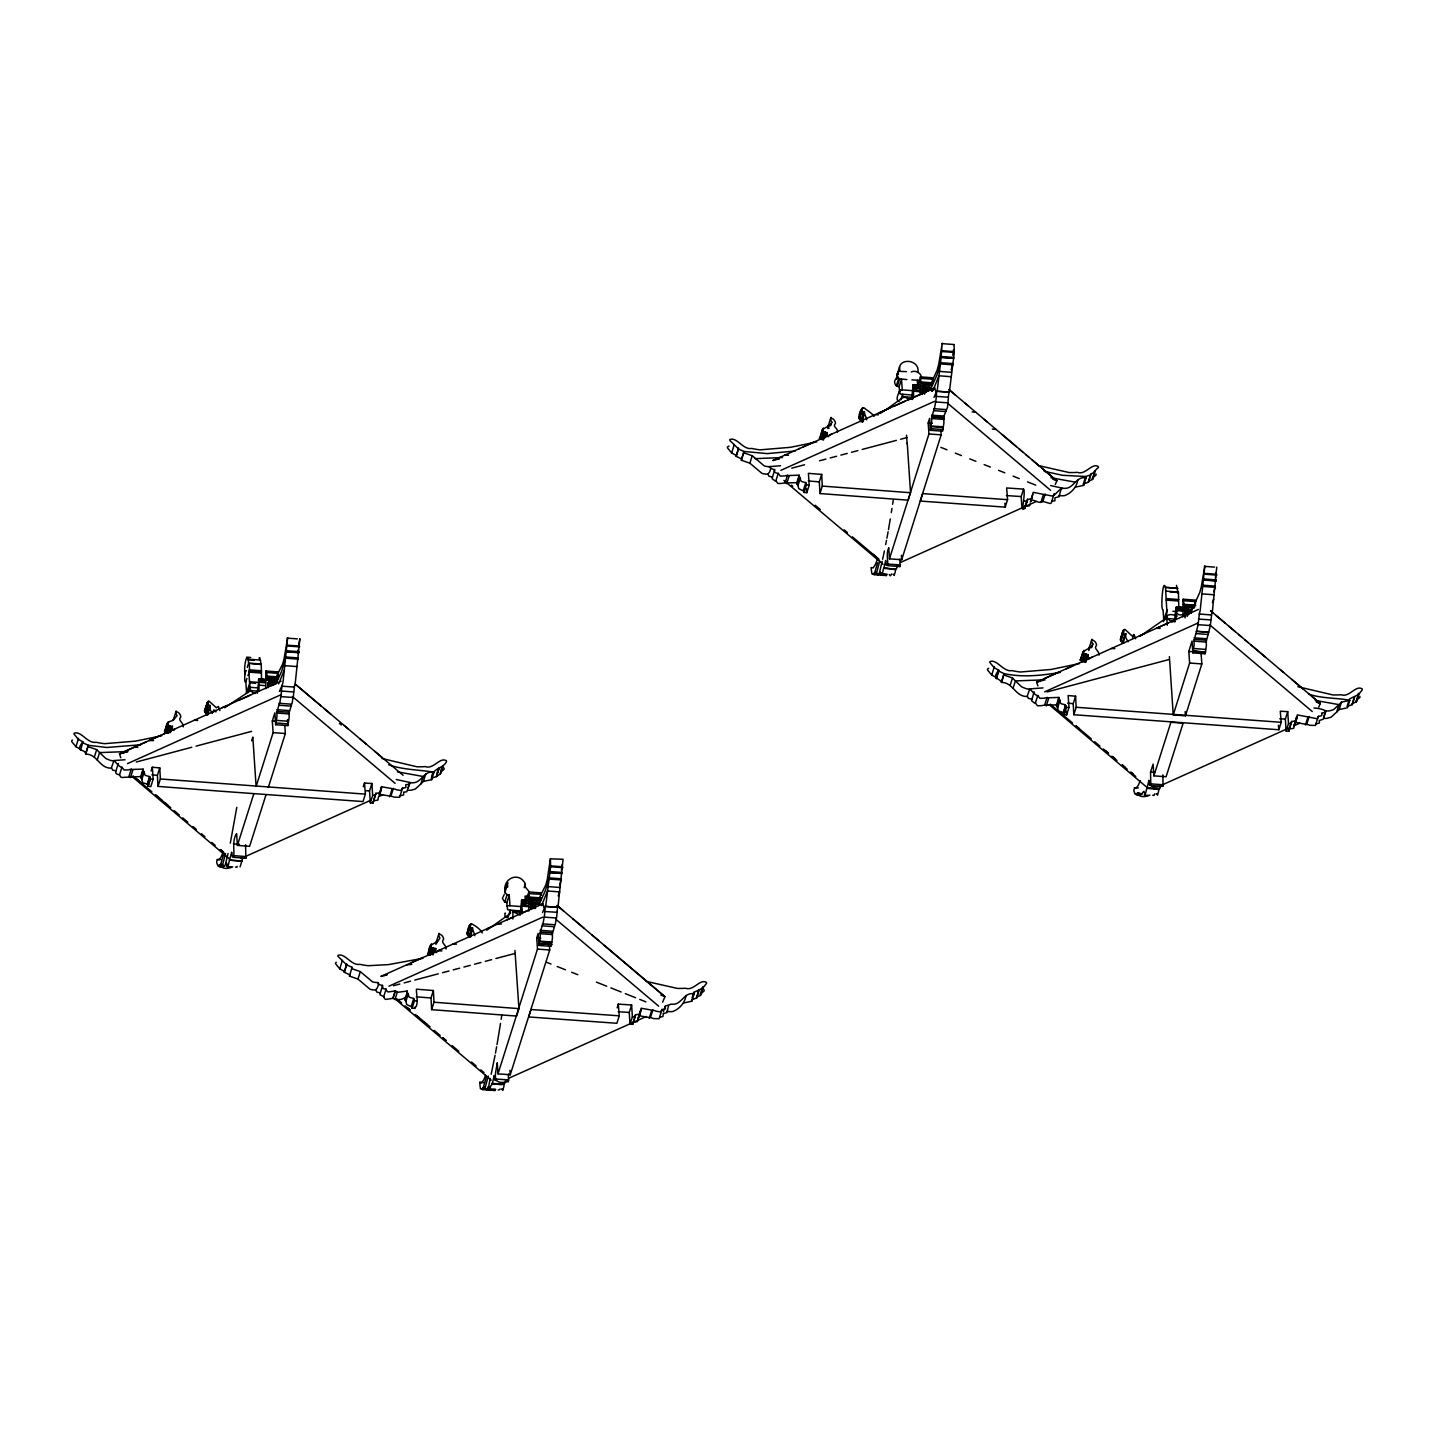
<?xml version="1.0" encoding="UTF-8"?>
<svg xmlns="http://www.w3.org/2000/svg" width="1434" height="1434" viewBox="0 0 1434 1434"><rect width="100%" height="100%" fill="white"/><g stroke="black" fill="none" stroke-linecap="round" stroke-linejoin="round"><path stroke-width="1.5" d="M396.268 779.487L409.765 782.426L409.048 784.38L405.75 784.685L405.894 787.571L403.671 788.091A7.421 5.79 17.6 0 1 402.595 787.965L400.893 790.475L396.429 789.704A19.234 15.003 17.6 0 1 395.192 789.166L381.516 786.746L380.978 789.023A9.429 7.349 17.6 0 0 380.745 789.471A15.218 11.866 17.6 0 1 380.799 790.098L380.368 792.446A13.462 10.504 17.6 0 1 379.885 792.805L375.816 793.325L373.001 803.076L370.313 802.879L369.542 790.923L371.908 783.484L364.487 783.036L363.304 786.764M265.792 688.678L265.935 671.004L278.16 671.919L278.339 675.557M521.958 913.852C523.589 905.41 517.082 901.861 530.257 906.897M528.788 911.128L528.931 891.966L541.174 892.862L541.371 895.246M920.252 394.708L920.377 376.873L932.602 377.769L932.889 379.257L932.817 382.824L920.592 381.928L920.377 376.873M1182.978 616.907L1183.104 599.233L1195.347 600.129L1195.508 603.768M259.016 691.278L258.945 678.874L257.26 693.285M954.04 344.769L954.291 352.441L949.631 389.976A15.595 2.85 -85.8 0 1 949.003 392.127L936.689 391.231L935.846 401.341A7.421 1.362 -85.8 0 1 935.631 401.95L934.556 407.991A19.234 3.513 -85.8 0 1 934.305 408.278L931.616 417.903A9.429 1.721 -85.8 0 0 931.598 418.513A15.218 2.778 -85.8 0 1 931.634 419.14L931.688 421.883A13.462 2.456 -85.8 0 1 931.598 422.6L930.397 430.29L942.622 431.186L943.841 423.496A13.462 2.456 -85.8 0 0 943.913 422.779L943.859 420.037A15.218 2.778 -85.8 0 0 943.823 419.409A9.429 1.721 -85.8 0 1 943.841 418.8L944.199 415.251M913.046 398.168L912.831 396.035L912.562 397.541A5.7 1.04 -85.8 0 0 912.526 398.491L912.616 399.459M1065.874 705.994L1065.319 704.829L1063.562 713.523A3.011 2.348 17.6 0 1 1063.813 714.401L1066.609 714.957L1068.975 707.518L1068.151 695.544L1075.59 696.207L1073.224 703.646L1073.815 714.724L1278.805 729.745L1281.171 722.306L1280.293 711.21L1287.714 711.64L1285.348 719.097L1286.137 731.053L1288.807 731.25L1291.622 721.481L1295.691 720.979A13.462 10.504 17.6 0 0 1296.193 720.603L1296.605 718.273A15.218 11.866 17.6 0 0 1296.551 717.627A9.429 7.349 17.6 0 1 1296.802 717.197L1297.322 714.921L1316.699 718.631A2.474 1.936 17.6 0 0 1317.792 718.004C1317.505 714.777 1323.152 717.466 1321.843 713.756A11.114 8.658 17.6 0 0 1321.61 713.039C1332.061 711.82 1320.212 708.073 1313.992 708.055M911.648 399.387L913.082 385.029L913.548 391.231L921.704 391.823M161.827 735.714L135.316 741.163L104.592 743.672A66.233 51.624 17.6 0 1 96.221 742.274C87.492 743.977 81.308 730.498 74.156 733.204A2.008 1.559 17.6 0 0 74.174 734.262L78.296 739.299L82.849 741.772C74.353 753.262 84.66 747.777 85.771 754.105C96.06 753.926 98.946 765.738 107.926 767.817A15.595 12.153 17.6 0 0 111.26 768.194L113.967 760.558L125.009 759.751M82.849 741.934L80.573 750.305M346.616 963.845L344.196 972.198L349.645 974.761L349.484 976.124L357.962 979.064L370.097 989.299A15.2 11.848 17.6 0 0 374.059 989.944C377.214 991.468 380.44 981.322 376.425 982.505A15.2 11.848 17.6 0 1 372.464 981.842L360.328 971.625L351.85 968.667L352.011 967.305L346.705 964.903L338.012 956.406A1.99 1.542 17.6 0 1 338.012 955.367C345.092 952.678 351.205 966.014 359.862 964.329A65.588 51.14 17.6 0 0 368.144 965.709L388.453 964.616L422.887 958.271M530.006 900.552L521.6 900.158L520.201 914.444M530.419 901.807L522.227 901.215L522.101 906.288M535.043 906.378L545.745 885.083A66.233 12.099 -85.8 0 0 547.304 879.239L550.387 858.805L563.06 859.289L558.184 905.141A15.595 2.85 -85.8 0 1 557.539 907.31L545.225 906.396L544.382 916.505A7.421 1.362 -85.8 0 1 544.185 917.115L543.11 923.155A19.234 3.513 -85.8 0 1 542.841 923.442L540.17 932.727A9.142 1.667 -85.8 0 0 540.134 933.677L540.224 937.047A13.462 2.456 -85.8 0 1 540.152 937.764L539.435 942.317M550.387 858.805L550.62 866.728L545.942 904.245A15.595 2.85 -85.8 0 1 545.314 906.413L557.539 907.31L556.625 917.402A7.421 1.362 -85.8 0 1 556.41 918.011L555.334 924.052A19.234 3.513 -85.8 0 1 555.083 924.321L552.395 933.946A9.429 1.721 -85.8 0 0 552.359 934.556A15.218 2.778 -85.8 0 1 552.413 935.183L552.448 937.926A13.462 2.456 -85.8 0 1 552.377 938.643L551.176 946.35L538.933 945.454L538.144 933.462L536.728 938.105L537.481 949.093L497.992 1073.869L510.235 1074.765L549.724 949.989L549.419 945.598M738.528 447.964L736.108 456.335L741.557 458.88L741.378 460.242L749.874 463.2L761.992 473.417A15.2 11.848 17.6 0 0 765.971 474.08C769.574 475.783 772.908 465.279 768.319 466.624A15.2 11.848 17.6 0 1 764.358 465.978L752.241 455.743L743.744 452.803L743.923 451.441L738.618 449.039L729.924 440.543A1.99 1.542 17.6 0 1 729.906 439.485C736.986 436.796 743.117 450.151 751.774 448.448A65.588 51.14 17.6 0 0 760.056 449.846L790.475 447.318L816.735 441.923M1079.569 663.53L1051.104 669.463L1020.399 672.008A66.233 51.624 17.6 0 1 1012.028 670.61C1003.298 672.313 997.096 658.851 989.944 661.558A2.008 1.559 17.6 0 0 989.962 662.616L994.103 667.635L998.656 670.126C991.36 680.074 999.032 677.153 1001.559 682.441C1011.866 682.279 1014.752 694.074 1023.733 696.153A15.595 12.153 17.6 0 0 1027.085 696.53L1029.791 688.876L1043.02 687.908M998.656 670.126L996.236 678.479M1184.645 609.002C1173.478 602.172 1173.173 618.896 1184.484 614.039M288.377 722.485L289.094 717.968A13.354 2.438 -85.8 0 0 289.166 717.269L289.076 713.917A9.07 1.667 -85.8 0 1 289.112 712.985L291.765 703.771A19.072 3.495 -85.8 0 0 292.034 703.485L293.092 697.498A7.367 1.344 -85.8 0 0 293.307 696.888L294.544 685.703A15.2 2.778 -85.8 0 0 295.279 682.942L299.885 638.632L298.881 644.171M1185.022 617.946L1185.219 616.118M539.991 900.301C534.864 900.444 527.837 900.875 529.146 894.35C530.293 889.492 523.697 888.811 525.328 883.971C519.162 870.922 501.846 878.146 505.162 892.916M507.385 882.663L507.69 887.001L506.578 887.126C502.94 889.098 505.18 895.533 509.231 894.995L509.948 905.732L520.434 906.521M913.422 397.343C914.587 389.152 909.228 387.503 921.65 391.715M1176.203 619.506L1176.221 611.942M265.935 671.004C268.14 677.278 266.222 682.548 274.432 682.172C266.545 679.124 265.433 687.047 274.199 684.645M530.239 899.459L531.387 898.383L531.422 902.918L539.471 903.438M932.279 384.796C925.073 381.265 922.313 387.019 920.592 381.928M1029.791 688.876C1032.193 691.349 1033.663 693.482 1036.692 695.508A7.421 5.79 17.6 0 0 1037.768 695.544L1039.829 698.322L1044.221 698.197A19.234 15.003 17.6 0 0 1045.386 697.838L1058.884 697.444L1057.36 707.267A9.429 7.349 17.6 0 1 1057.665 707.733A15.218 11.866 17.6 0 0 1057.683 708.36L1057.736 708.952M288.377 722.826L287.893 725.604L275.651 724.708L276.87 717.072A13.354 2.438 -85.8 0 0 276.941 716.373L276.887 713.648A15.093 2.76 -85.8 0 0 276.852 713.021A9.357 1.703 -85.8 0 1 276.87 712.411L279.54 702.875A19.072 3.495 -85.8 0 0 279.809 702.588L280.867 696.601A7.367 1.344 -85.8 0 0 281.064 695.992L281.405 691.995A10.361 1.9 -85.8 0 0 281.297 691.206L282.301 684.807A15.2 2.778 -85.8 0 0 283.036 682.046L287.642 637.736L284.147 658.367A65.588 11.992 -85.8 0 1 282.606 664.175L271.994 685.273M917.796 372.464C920.359 360.83 902.111 357.407 899.566 366.799L897.2 374.525M930.899 428.658L943.142 429.555M215.889 711.963L215.907 711.21A5.7 4.445 17.6 0 0 215.423 710.493L213.558 710.009L213.612 712.16M1191.385 612.874C1182.19 617.409 1183.301 606.026 1191.69 610.526M247.831 675.396C250.376 673.245 249.821 656.396 247.293 667.473M261.544 679.985L261.257 664.121L248.817 663.046M928.676 390.622C919.965 393.49 919.911 386.499 928.748 389.385M930.128 390.389L937.065 374.776L940.561 362.694L942.263 343.228L938.75 364.057A66.233 12.099 -85.8 0 1 937.191 369.918L930.899 384.007L924.356 394.225M1216.749 567.129L1212.447 611.153A15.2 2.778 -85.8 0 1 1211.712 613.931L1210.332 625.565L1198.089 624.668L1199.487 613.035A15.2 2.778 -85.8 0 0 1200.222 610.257L1204.829 565.964L1201.333 586.596A65.588 11.992 -85.8 0 1 1199.792 592.385L1193.536 606.331L1187.047 616.441M951.208 369.757L952.785 363.591L940.561 362.694L937.406 389.08A15.595 2.85 -85.8 0 1 936.76 391.249L949.003 392.127L948.304 397.415A11.114 2.026 -85.8 0 1 948.376 398.007L947.515 407.31L944.504 414.695M529.2 893.651L541.443 894.35M1183.104 599.233L1184.305 606.654L1194.683 607.263M922.564 388.937L922.725 387.933L930.917 388.327L922.761 387.736L922.94 384.33M1191.546 610.651L1185.434 610.203L1185.739 606.564M278.017 673.281L278.16 671.919M541.03 894.242L541.174 892.862M932.476 379.15L932.602 377.769M373.055 803.004L373.073 802.861A3.011 2.348 17.6 0 1 373.145 802.054M617.158 1007.851L618.341 1004.123L631.623 1004.983L629.257 1012.44L630.01 1024.306L632.752 1024.288A2.993 2.33 17.6 0 1 632.824 1023.482L632.968 1023.141M632.735 1024.414L635.101 1016.706A2.993 2.33 17.6 0 1 635.19 1016.025M1051.821 501.219L1051.373 502.742A2.402 1.864 17.6 0 1 1050.1 503.513L1042.859 501.434C1039.041 505.127 1031.369 496.487 1030.311 502.079M1198.107 624.901L1194.074 640.532A9.357 1.703 -85.8 0 0 1194.056 641.141A15.093 2.76 -85.8 0 1 1194.11 641.769L1194.146 644.493A13.354 2.438 -85.8 0 1 1194.074 645.21L1192.855 652.882L1205.08 653.779L1206.299 646.107A13.354 2.438 -85.8 0 0 1206.37 645.39L1206.299 642.056A9.07 1.667 -85.8 0 1 1206.335 641.106L1210.332 625.798M482.308 932.889C480.067 928.963 476.034 926.221 471.392 923.657C468.111 924.858 467.592 931.491 467.179 934.359C473.65 944.952 467.95 913.548 474.869 935.739M469.778 924.948L467.036 933.265M866.763 419.875C859.862 397.827 865.652 428.623 859.181 418.692C858.374 415.125 860.346 408.242 863.752 407.686C868.036 411.11 871.531 412.813 874.148 416.38M1135.62 638.847L1134.133 634.742L1132.107 635.997L1124.919 629.329L1122.983 630.835L1120.779 638.793M207.213 702.714L206.819 704.202L209.221 707.41L209.92 705.42L206.855 714.849L204.47 710.906L207.231 702.57L208.988 701.101L216.355 707.751L218.38 706.478L219.868 710.583M531.315 902.846L530.938 906.163L535.187 905.589M1177.726 588.137L1165.412 587.474C1162.795 576.683 1160.357 611.189 1163.064 609.719L1163.781 620.456L1166.828 610.848L1165.501 587.241L1177.762 588.549M1178.802 607.962L1178.443 592.063L1166.021 591.095M562.056 864.881L561.393 870.528M953.502 349.699L952.839 355.363M1216.068 572.381L1215.405 577.992M1001.559 682.441L1004.105 673.621L998.602 671.04M85.771 754.105L88.299 745.286L82.939 742.848M1001.721 681.24L1004.105 673.621C1022.657 677.673 1041.873 675.45 1060.407 672.367M113.967 760.558C116.387 763.013 117.839 765.147 120.868 767.172A7.421 5.79 17.6 0 0 121.944 767.226L124.005 770.004L128.397 769.879A19.234 15.003 17.6 0 0 129.562 769.52L143.077 769.126L141.536 778.949A9.429 7.349 17.6 0 1 141.841 779.433A15.218 11.866 17.6 0 0 141.876 780.06L142.611 782.48A13.462 10.504 17.6 0 0 143.167 782.928L147.344 784.039L147.81 785.402A3.011 2.348 17.6 0 1 147.989 786.083L150.785 786.657L153.151 779.2L152.327 767.244L159.783 767.907L160.357 778.967L157.991 786.406L221.445 791.263L362.999 801.57L365.365 794.131L364.487 783.036M255.18 693.482A297.017 54.313 -85.8 0 1 254.23 693.124C244.569 690.704 255.306 667.975 246.236 693.375M892.611 504.284L893.257 500.161M501.165 1019.287L501.792 1015.182M913.297 384.886L921.506 385.423M1174.446 621.514L1176.113 607.084M297.698 653.079L298.218 649.763M236.789 807.324L230.3 843.192M500.52 1023.41L497.024 1044.615M891.303 512.601L891.984 508.389M521.546 900.803L530.275 901.161M885.477 568.527L895.676 569.28L895.372 571.019A19.234 3.513 -85.8 0 1 895.174 572.202L894.189 575.428L893.884 574.371M243.117 856.833L240.087 866.925M1160.249 785.276C1161.63 795.028 1147.092 783.143 1146.393 789.901A19.072 3.495 -85.8 0 1 1146.196 791.066L1145.21 794.275L1144.852 792.697A7.367 1.344 -85.8 0 1 1144.637 793.378L1143.956 791.245L1142.611 792.518A15.2 2.778 -85.8 0 1 1141.822 794.544C1133.685 788.055 1137.001 800.853 1149.925 795.081M1158.923 789.076L1158.636 790.797A19.072 3.495 -85.8 0 1 1158.421 791.962L1157.435 795.171L1157.095 793.737M862.282 422.205L864.577 412.096M888.471 529.612L890.299 518.929M221.177 859.701C212.985 856.492 217.287 871.083 223.919 866.19M432.154 954.112C437.89 934.878 425.468 965.62 429.25 951.549M483.742 1082.562L479.673 1082.276L480.39 1088.675L493.69 1090.109L494.694 1089.087L494.855 1090.521L482.631 1089.643L486.198 1077.705M495.465 1053.183L496.63 1046.748M886.911 538.18L888.094 531.745M1138.363 787.911C1130.351 785.922 1134.509 797.645 1140.12 794.794M526.511 901.43L526.726 900.283M530.903 909.532L531.297 905.643L535.384 905.947M1163.422 621.639L1163.691 620.743M272.227 685.524L268.158 685.219L272.352 684.86M118.323 763.426L115.921 771.08A11.114 8.658 17.6 0 0 115.795 771.761C114.989 775.418 120.366 773.446 120.456 776.654A2.474 1.936 17.6 0 0 121.639 777.443L140.711 776.565L143.077 769.126M495.071 1055.316L491.163 1074.263M774.665 469.563L772.101 478.651L774.844 480.731A7.367 5.736 17.6 0 0 775.884 480.766L777.927 483.527L782.301 483.401A19.072 14.878 17.6 0 0 783.448 483.043L796.856 482.649L799.204 475.21L785.814 475.604A19.072 14.878 17.6 0 1 784.649 475.963L780.293 476.07L778.25 473.328A7.367 5.736 17.6 0 1 777.192 473.292L774.898 472.449L774.468 470.657A10.361 8.084 17.6 0 1 774.629 469.76L770.775 468.398L770.345 466.713M885.692 544.562L886.535 540.313M1058.884 697.444L1056.517 704.883L1043.02 705.295A19.234 15.003 17.6 0 1 1041.855 705.653L1037.463 705.779L1035.402 703.001A7.421 5.79 17.6 0 1 1034.326 702.947L1031.566 700.688L1034.129 691.762M1044.149 471.284L1062.379 475.281L1085.699 476.518L1086.058 477.916C1076.88 476.034 1074.424 486.395 1067.004 488.187A15.2 11.848 17.6 0 1 1063.078 488.259C1058.919 489.155 1057.288 492.938 1053.596 495.447A2.402 1.864 17.6 0 1 1052.466 496.074L1033.197 492.364L1030.938 501.344M382.484 985.427L379.938 994.712L383.72 996.63L386.087 989.173L382.986 988.528L382.484 985.427L379.168 984.638L378.164 982.577M922.349 394.44L922.564 390.173M505.539 1080.447C505.467 1090.342 489.424 1077.938 490.303 1089.195C490.356 1086.56 489.03 1091.184 489.245 1087.51A11.114 2.026 -85.8 0 1 489.227 1086.685L488.42 1087.922L490.213 1078.368M897.003 565.444C898.276 574.98 883.541 563.472 883.147 570.123A19.234 3.513 -85.8 0 1 882.95 571.306L881.946 574.532L881.587 572.955A7.421 1.362 -85.8 0 1 881.372 573.636L879.723 571.467L882.161 561.357M882.609 559.278L884.437 550.943M1099.089 655.123C1099.394 650.462 1093.013 648.957 1096.58 645.21C1096.096 639.923 1088.639 637.61 1092.833 643.991L1092.457 644.852C1090.109 649.62 1083.512 648.867 1082.885 654.316M446.099 949.003C446.422 944.379 440.095 942.891 443.644 939.18C443.16 933.946 435.775 931.652 439.915 937.979L439.539 938.822C436.259 944.45 428.085 943.106 428.874 951.961M837.51 432.028C838.137 427.673 831.81 426.956 835.538 423.299C835.054 418.083 827.669 415.788 831.81 422.098L831.451 422.958C828.691 428.192 821.162 426.974 821.359 434.233M246.343 670.503C243.834 672.618 244.264 689.449 246.863 678.425M375.816 990.016L376.801 992.077L380.135 992.866M1184.502 609.145C1174.482 610.059 1172.259 605.112 1184.287 607.711M111.601 767.997L112.587 770.076L115.957 770.883M232.738 866.853C219.922 872.625 216.462 859.88 224.636 866.315A15.2 2.778 -85.8 0 0 225.425 864.29L228.042 853.499M767.979 474.17L768.965 476.231L772.299 477.02M1027.425 696.332L1028.411 698.412L1031.781 699.2M488.259 1076.109L485.104 1087.976L486.628 1089.876L487.56 1088.782A15.595 2.85 -85.8 0 0 488.205 1086.882L488.259 1086.721M879.705 561.142L876.568 572.991L878.092 574.909L879.006 573.797A15.595 2.85 -85.8 0 0 879.669 571.897L879.723 571.736M80.483 749.211L75.948 746.738L71.808 741.719A2.008 1.559 17.6 0 1 71.79 740.661L72.453 740.087M344.25 971.284L339.75 968.828L335.664 963.863A1.99 1.542 17.6 0 1 335.646 962.806L336.291 962.25M736.162 455.42L731.645 452.965L727.558 447.982A1.99 1.542 17.6 0 1 727.54 446.942L729.046 446.064M996.289 677.565L991.736 675.091L987.596 670.072A2.008 1.559 17.6 0 1 987.578 669.015L988.743 668.262M559.762 884.921L561.339 878.773L549.114 877.877L545.619 889.94L538.664 905.535M491.97 1083.369L504.212 1084.265L503.908 1086.004A19.234 3.513 -85.8 0 1 503.71 1087.187L502.725 1090.432L502.366 1088.98M1213.845 591.794L1214.849 588.03M222.503 865.025L225.586 853.553M1193.715 606.492L1185.452 605.704L1184.394 606.654M646.232 981.376L677.296 988.402A65.588 51.14 17.6 0 0 685.47 988.223C693.554 991.36 699.989 978.4 706.353 982.398A1.99 1.542 17.6 0 1 706.478 983.455L702.803 988.026L693.805 992.4L694.146 993.798C684.968 991.916 682.512 1002.258 675.091 1004.069A15.2 11.848 17.6 0 1 671.184 1004.141L665.179 1006.166L665.394 1008.944L663.117 1009.554A7.367 5.736 17.6 0 1 662.042 1009.428L659.084 1018.732L653.581 1018.588A19.072 14.878 17.6 0 1 652.362 1018.068L638.775 1015.684M662.042 1009.428L660.357 1011.92L655.93 1011.149A19.072 14.878 17.6 0 1 654.711 1010.611L641.141 1008.245L638.883 1017.28L641.249 1009.841M1318.402 716.122L1315.426 725.443L1309.869 725.299A19.234 15.003 17.6 0 1 1308.65 724.762L1294.956 722.36L1294.436 724.636A9.429 7.349 17.6 0 0 1294.185 725.084A15.218 11.866 17.6 0 1 1294.239 725.712L1293.826 728.06A13.462 10.504 17.6 0 1 1293.325 728.418L1289.256 728.938L1288.987 730.139A3.011 2.348 17.6 0 0 1288.861 730.892L1288.807 731.25M402.595 787.965L399.62 797.286L394.063 797.143A19.234 15.003 17.6 0 1 392.844 796.605L379.15 794.203L381.516 786.746M531.53 902.094L537.696 902.416M922.976 386.983L929.142 387.305M1185.685 609.253L1191.851 609.593M223.937 853.445L220.029 866.674M225.532 863.967L226.733 863.178L226.93 866.028L227.612 864.648L228.167 866.1L229.458 860.149L242.131 860.992M266.007 794.777L249.606 846.329L237.381 845.433L236.628 833.638C230.892 841.399 236.054 856.492 232.595 857.066A13.354 2.438 -85.8 0 1 232.38 856.994L232.057 854.359A9.07 1.667 -85.8 0 0 231.932 853.929L231.699 852.172L229.458 860.149L241.665 861.099M245.59 844.734L245.841 858.267L233.599 857.335M877.375 559.117L877.034 560.264A66.233 12.099 -85.8 0 1 875.385 564.53L873.127 567.954L871.083 567.559L871.836 573.725L885.961 574.317M940.865 430.451L941.17 434.843L901.699 559.744L889.456 558.848L928.945 433.946L928.174 422.976L929.608 418.316L930.397 430.29M877.662 562.737L874.095 574.676L886.32 575.572L887.162 574.281M251.667 740.769L252.832 737.094L256.112 786.513L273.123 732.631L272.317 721.033L274.88 712.823L275.651 724.708M1089.105 648.688L1089.607 646.662L1090.647 647.523M1201.029 652.327L1201.835 663.924L1185.452 715.817L1173.227 714.921L1189.611 663.028L1188.804 651.43L1192.066 641.034L1192.855 652.882M183.301 726.841C183.624 722.18 177.242 720.675 180.827 716.928C180.343 711.64 172.887 709.328 177.063 715.709L173.227 720.262L173.855 718.38M293.504 691.941L281.279 691.045M284.81 725.801L285.348 733.527L268.337 787.409M436.653 943.178L436.707 940.686L437.746 941.546M544.597 911.522L556.876 912.275M829.139 428.3C827.579 427.601 827.938 423.406 829.641 425.665M904.047 397.72L904.352 396.788L912.508 397.379M889.456 558.848L888.757 547.68C885.226 555.048 889.618 564.727 886.571 565.372M887.574 565.641L899.835 566.591L899.943 558.973M1198.519 619.112L1210.78 619.882M75.948 746.738L78.547 738.295M85.932 752.725L88.299 745.286L106.797 747.49L140.693 744.766M94.339 757.08L96.687 749.623L88.119 746.648M97.225 760.02L99.573 752.581L96.687 749.623M119.578 774.665L121.944 767.226M128.935 776.439L131.301 768.982M130.44 777.64L132.806 770.183M141.841 779.433L144.207 771.976A9.429 7.349 17.6 0 0 143.902 771.51L143.185 770.739M151.144 770.972L152.327 767.244M147.344 784.039L149.71 776.601L145.515 775.471A13.462 10.504 17.6 0 1 144.977 775.041L144.242 772.603A15.218 11.866 17.6 0 1 144.207 771.976M147.433 784.756L149.71 776.601M169.23 731.949L171.005 726.357L170.072 725.622L167.581 733.079L164.587 732.039L166.864 724.152L168.28 722.001L173.406 720.262M164.587 732.039L167.151 723.596M150.391 778.913L148.025 786.37L150.355 778.644A3.011 2.348 17.6 0 0 150.176 777.945L149.799 777.318M165.932 729.763L168.28 722.001M166.308 729.332L168.674 721.894M166.559 732.935L168.728 725.461L166.864 724.152M166.828 732.989L168.728 725.461M167.33 733.366L170.072 725.622M168.244 733.383L170.287 725.712M169.857 731.609C172.869 723.112 173.155 726.626 170.664 731.949L172.564 726.357M173.227 720.262L176.221 710.923M169.893 731.698L171.847 728.239M169.983 732.792L172.08 726.07M157.991 786.406L157.417 775.346L159.783 767.907M206.102 707.087L207.966 701.441M204.47 710.906L208.127 701.441M204.901 712.411L208.486 701.567M206.872 707.141L208.629 701.549M205.403 712.644L207.769 705.205M206.926 712.931L209.292 705.474M206.855 714.849L209.615 705.385M208.02 714.759L209.92 705.42M245.089 674.446C243.565 669.463 246.128 652.595 248.261 659.174L260.504 660.07L260.791 664.408L250.592 663.655M248.19 692.604L249.857 687.298L258.012 687.908M253.782 793.88L237.381 845.433M370.313 802.879L372.679 795.44L371.908 783.484M375.816 793.325L373.36 801.624M379.096 795.852L381.623 788.359M389.654 796.802L392.02 789.345M391.016 795.816L393.382 788.359M339.75 968.828L342.368 960.386M344.357 972.36L346.705 964.903M407.991 788.019L409.765 782.426M408.081 788.252L410.124 782.677A15.595 12.153 17.6 0 0 413.458 782.785C421.919 782.175 424.231 770.112 434.018 772.227C421.309 769.861 402.793 769.95 388.722 764.752M349.484 976.124L352.011 967.305M357.962 979.064L360.328 971.625M407.399 789.865L407.758 790.116A15.595 12.153 17.6 0 0 411.092 790.242L415.304 789.041L420.861 783.95L423.227 776.511L397.361 771.815M420.861 783.95L423.388 781.405L425.755 773.966M423.388 781.405L431.652 779.666C430.397 768.122 442.425 769.556 446.458 761.795A2.008 1.559 17.6 0 0 446.332 760.719C439.915 756.686 433.409 769.771 425.253 766.598A66.233 51.624 17.6 0 1 416.989 766.778L382.071 758.532M431.652 779.666L434.018 772.227M436.922 773.661L438.696 768.086M431.293 778.268L436.384 776.601L438.75 769.162M436.384 776.601L438.876 769.018M440.794 770.793L441.977 767.065M436.51 776.475L440.596 773.697L442.963 766.258M383.72 996.63L384.599 998.602A2.402 1.864 17.6 0 0 385.836 999.408L392.862 998.369L395.228 990.93L398.276 992.22L407.148 991.055L405.446 1000.627A9.07 7.08 17.6 0 1 405.912 1001.344L406.682 1004.374A13.354 10.414 17.6 0 0 407.22 1004.804L411.594 1006.847A3.961 3.101 17.6 0 1 411.952 1007.475A2.205 1.721 17.6 0 1 412.06 1008.21C420.27 1009.572 415.985 993.547 416.452 989.191L433.373 990.536L434 1002.223L431.634 1009.661L516.598 1016.079L518.947 1008.622L514.949 950.437M407.148 991.055C408.565 999.265 398.293 1001.344 392.988 998.405L395.354 990.966L388.202 991.952A2.402 1.864 17.6 0 1 386.947 991.163L386.087 989.173M394.942 999.641L397.29 992.185M405.912 1001.344L408.278 993.887A9.357 7.295 17.6 0 0 407.973 993.421L407.346 992.669M427.547 954.219L431.222 944.217M411.379 1005.915L413.727 998.476L409.586 997.365A13.354 10.414 17.6 0 1 409.048 996.935L408.314 994.515A15.093 11.777 17.6 0 1 408.278 993.887M428.891 952.75L431.616 944.092M429.071 952.57L430.827 946.996M412.132 1008.317L414.408 1000.771A2.223 1.721 17.6 0 0 414.39 1000.269L414.318 1000.036A3.961 3.101 17.6 0 0 414.032 999.498L413.727 998.476M429.304 955.08L431.67 947.641L430.092 945.795M429.752 955.169L431.849 947.659M430.505 955.259L432.978 947.802M431.437 953.467L433.211 947.874M436.079 942.568L439.073 933.247M432.817 953.843C442.084 942.712 428.39 952.839 436.922 952.481M435.918 944.45L437.101 940.722M432.907 954.954L434.968 948.25M434.269 952.248L435.452 948.519M431.634 1009.661L431.007 997.992L433.373 990.536M467.645 933.086L470.854 923.908M467.448 934.753L469.402 925.826M469.259 929.537L471.033 923.962M467.968 935.004L469.814 927.314M469.33 935.649L472.144 927.726M469.402 937.173L472.449 927.762M470.549 937.083L472.664 927.959M506.023 888.273L507.797 882.699M504.804 892.701L506.578 887.126M509.231 894.995L506.865 902.452L505.664 902.362L504.732 902.094L507.098 894.637M507.923 917.581L510.289 910.142L521.635 910.984M521.08 912.347L512.924 911.737L512.87 918.997M524.145 887.7L525.328 883.971M525.113 901.789L528.931 891.966M525.973 901.394L527.748 895.802M508.478 1073.994L508.371 1081.594C490.912 1085.628 495.537 1074.586 497.293 1062.702L497.992 1073.869M538.933 945.454L539.417 942.64M731.645 452.965L734.262 444.522M736.251 456.478L738.456 448.878M741.557 458.88L743.923 451.441L767.315 453.628L795.44 450.957M741.378 460.242L743.744 452.803M749.874 463.2L752.241 455.743M775.884 480.766L778.25 473.328M785.169 482.523L787.535 475.066M786.674 483.706L789.041 476.267M619.255 1015.828L616.889 1023.284L528.698 1016.957L531.046 1009.518L619.255 1015.828L618.341 1004.123M803.775 491.127L799.276 488.94A13.354 10.414 17.6 0 1 798.738 488.51L797.985 485.606A9.07 7.08 17.6 0 0 797.501 484.764L799.204 475.21M797.125 484.316L799.312 476.805M797.985 485.606L800.333 478.024A9.357 7.295 17.6 0 0 800.029 477.558L799.473 476.859M630.01 1024.306L632.376 1016.849L631.623 1004.983M633.129 1022.872L635.477 1014.752L639.528 1014.232A13.354 10.414 17.6 0 0 640.012 1013.874L640.389 1011.06A9.07 7.08 17.6 0 1 640.765 1010.271L641.088 1009.877M821.861 439.449L819.441 438.356L823.116 428.336M803.434 490.052L805.783 482.613L801.785 481.609A13.354 10.414 17.6 0 1 801.104 481.071L800.459 479.727M821.61 434.574L823.51 428.228M907.256 443.303L910.536 492.722L908.188 500.179L819.961 493.547L822.309 486.09L821.682 474.421L808.4 473.328L809.206 485.194L806.84 492.651L804.187 492.454L806.446 484.638A2.993 2.33 17.6 0 0 806.267 483.957L805.783 482.613M821.198 439.216L823.564 431.759L821.987 429.913M633.129 1022.191L637.162 1021.689A13.354 10.414 17.6 0 0 637.646 1021.331L638.076 1019A15.093 11.777 17.6 0 0 638.022 1018.373L639.797 1012.798M821.664 439.288L823.743 431.795M822.148 439.664L825.124 432.01L823.457 440.095M822.256 439.539L824.891 431.921M823.349 437.585L825.124 432.01M825.249 436.044C829.282 429.626 826.271 434.502 824.711 437.962M827.992 426.687L830.967 417.366M827.812 428.569L828.995 424.84M825.392 437.227L826.88 432.369M826.181 436.366L827.346 432.638M830.627 425.826L831.81 422.098M649.19 1018.265L651.556 1010.809M819.961 493.547L819.334 481.86L821.682 474.421M650.552 1017.28L652.918 1009.823M663.404 1011.759L665.233 1006.363M663.028 1013.641L666.882 1012.637L668.567 1005.79M862.336 408.027L859.97 415.466L862.748 408.045M859.36 418.889L861.673 409.21M859.862 419.122L861.709 411.433M861.225 419.786L864.039 411.845M861.296 421.309L864.343 411.899M666.792 1011.382L668.818 1011.579A15.2 11.848 17.6 0 0 672.743 1011.508C679.357 1009.124 685.111 1002.689 685.972 995.519M692.03 997.974L693.805 992.4M683.624 1002.975L691.797 1001.237L694.146 993.798M691.977 999.659L696.601 998.064L698.788 989.693M696.476 998.207L698.967 990.625M700.258 994.282L702.624 986.843M696.422 997.132L700.652 995.321L703.001 987.865M911.719 390.586L902.237 389.887L901.52 379.15L899.172 386.606C895.174 387.162 892.808 381.032 896.214 378.809L898.58 371.352L906.342 371.621M896.34 385.836L898.706 378.397L896.895 374.489L898.58 371.352M897.254 386.373L899.62 378.935L898.706 378.397M899.208 401.663C894.224 400.839 899.405 389.116 902.237 389.887M900.821 399.871L902.595 394.296L913.404 395.103M917.635 385.854L919.391 380.261C925.038 375.887 916.541 369.076 911.307 371.998M1007.564 499.677L922.636 493.619L920.287 501.058L1005.216 507.134L1007.564 499.677L1006.65 487.972L1023.553 489.119C1026.403 493.296 1018.104 523.751 1027.156 501.093A2.205 1.721 17.6 0 1 1027.156 500.376A3.961 3.101 17.6 0 1 1027.389 499.874L1031.584 498.369A13.354 10.414 17.6 0 0 1032.068 498.01L1032.444 495.053A9.07 7.08 17.6 0 1 1032.821 494.407M1021.976 508.425L1021.187 496.558L1023.553 489.119M1024.79 508.55A2.223 1.721 17.6 0 1 1024.754 508.048L1024.79 507.815A3.961 3.101 17.6 0 1 1025.023 507.331L1027.533 498.889M1024.718 508.64L1027.156 501.093M1040.941 502.402L1043.289 494.963M1042.859 501.434L1045.225 493.995M991.736 675.091L994.354 666.631M1054.205 493.583L1051.857 501.022L1054.904 500.824L1054.994 497.759L1059.063 496.773L1061.321 488.08M996.379 678.641L998.745 671.202M1010.128 685.416L1012.494 677.977L1003.925 675.002M1058.973 495.519L1060.712 495.716A15.2 11.848 17.6 0 0 1064.637 495.626C1071.27 493.242 1077.024 486.807 1077.884 479.637M1013.031 688.356L1015.397 680.917L1012.494 677.977M1075.518 487.094L1083.692 485.373L1086.058 477.916M1038.144 465.512L1069.19 472.539A65.588 51.14 17.6 0 0 1077.382 472.36C1085.448 475.496 1091.901 462.519 1098.247 466.516A1.99 1.542 17.6 0 1 1098.39 467.574C1094.483 469.796 1095.468 473.184 1090.682 473.812L1090.736 474.869L1085.699 476.518L1083.333 483.975L1088.514 482.183L1090.091 475.676M1088.37 482.326L1090.862 474.744M1088.334 481.268L1092.547 479.44L1094.536 470.961M1092.547 479.44L1094.913 472.001M1035.402 703.001L1037.768 695.544M1044.741 704.757L1047.107 697.3M1046.264 705.958L1048.63 698.501M1056.804 706.568L1058.991 699.057M1057.665 707.733L1060.031 700.294A9.142 7.134 17.6 0 0 1059.547 699.577L1059.152 699.111M1063.257 713.074L1065.623 705.618M1084.409 662.096L1086.076 653.994L1083.1 661.648L1080.268 659.909L1084.05 650.301M1080.358 660.339L1082.921 651.896M1066.215 707.231L1063.92 714.759L1066.179 706.944A3.011 2.348 17.6 0 0 1066 706.263M1082.329 661.217L1084.498 653.761L1082.634 652.452M1082.598 661.271L1084.498 653.761M1083.1 661.648L1085.843 653.922M1084.032 661.683L1086.076 653.994M1085.628 659.891C1089.625 650.068 1088.101 656.467 1085.861 662.114M1088.98 648.544L1091.973 639.206M1085.09 661.845L1087.635 656.521M1088.8 650.48L1089.983 646.77M1085.538 662.042L1087.85 654.37M1087.151 658.367L1088.334 654.639M1091.65 647.72L1092.833 643.991M1073.815 714.724L1076.181 707.267L1075.59 696.207M1122.607 643.113L1125.672 633.685L1122.607 643.113L1120.205 639.761L1122.983 630.835M1120.832 638.972L1123.718 629.705M1120.653 640.675L1123.647 631.695M1121.155 640.908L1123.79 631.677M1122.768 642.916L1125.367 633.649M1132.573 638.148L1133.738 634.42M1166.828 610.848L1167.366 609.611L1165.752 619.578M1177.834 593.067L1178.443 592.063M1153.868 775.848L1170.897 722.288L1183.122 723.184L1166.093 776.744L1153.868 775.848L1153.115 764.071L1150.534 772.048L1150.821 785.509L1163.046 786.406L1162.902 774.916M1286.137 731.053L1288.503 723.614L1287.714 711.64M1289.256 728.938L1291.622 721.481M1295.547 720.513L1296.73 716.785M1294.185 725.084L1296.551 717.627M1294.902 724.027L1297.429 716.534M1305.46 724.959L1307.826 717.52M1306.822 723.973L1309.188 716.516M1325.572 710.565L1323.331 719.205L1319.854 720.316M1315.211 700.401L1339.033 704.65L1333.459 709.722L1329.264 710.923A15.595 12.153 17.6 0 1 1325.93 710.816L1323.564 718.255A15.595 12.153 17.6 0 0 1326.898 718.38L1331.093 717.179L1336.667 712.089L1339.033 704.65L1341.543 702.104L1349.806 700.366C1338.639 697.82 1321.216 698.681 1308.525 694.02M1336.667 712.089L1339.177 709.543L1341.543 702.104M1339.177 709.543L1347.44 707.804L1349.806 700.366M1297.842 686.689L1332.778 694.916A66.233 51.624 17.6 0 0 1341.041 694.737C1349.197 697.91 1355.686 684.807 1362.121 688.84A2.008 1.559 17.6 0 1 1362.246 689.915L1358.536 694.522L1349.448 698.95L1347.082 706.388L1352.172 704.739L1353.893 698.071M1352.298 704.596L1354.664 697.157M1352.119 703.664L1356.385 701.818L1358.356 693.321M1356.385 701.818L1358.733 694.379M492.328 1083.584L494.21 1075.446L494.497 1077.346A9.429 1.721 -85.8 0 1 494.569 1077.651A15.218 2.778 -85.8 0 0 494.622 1078.278L494.891 1080.322A13.462 2.456 -85.8 0 0 495.017 1080.394L495.859 1078.709L496.11 1080.662M883.792 568.599L885.674 560.443L885.961 562.343A9.429 1.721 -85.8 0 1 886.033 562.63A15.218 2.778 -85.8 0 0 886.087 563.275L886.32 565.265A13.462 2.456 -85.8 0 1 886.355 565.301L886.355 565.301M1159.281 789.274L1146.985 788.413L1148.903 780.293L1149.154 782.068A9.07 1.667 -85.8 0 1 1149.279 782.48L1149.584 785.133A13.354 2.438 -85.8 0 1 1149.584 785.133M471.822 927.834L471.75 929.734L470.316 927.547M530.06 900.498L521.653 900.086M863.716 411.952L863.662 413.852L862.228 411.683M1122.535 641.572L1123.539 641.339L1123.772 643.024M918.387 386.409L918.602 382.806M502.151 1089.535L501.506 1089.051M893.615 574.532L892.97 574.245M268.14 687.657L268.283 684.556M1185.326 615.885L1185.273 612.426M558.184 895.909L559.69 891.876L547.447 890.98L541.909 904.8M1199.147 614.039L1211.371 614.935M284.308 670.001L278.662 683.893M1212.411 602.549L1213.72 599.107M946.153 409.586L933.91 408.69M245.429 856.636L244.766 857.998A13.354 2.438 -85.8 0 1 244.605 857.891L244.389 856.725M662.669 1002.133L664.964 996.666L557.199 905.553M1055.334 484.441L1056.858 480.784L949.111 389.69M1318.76 707.141L1320.284 703.502L1210.816 610.956M933.355 389.654L938.894 375.798L951.136 376.694M542.518 912.58L545.225 906.396M933.982 397.433L936.689 391.231M279.415 691.421L282.211 685.129M899.1 565.695L898.813 566.269A13.462 2.456 -85.8 0 1 898.58 566.197L898.419 565.803M507.618 1080.716L507.349 1081.272A13.462 2.456 -85.8 0 1 507.116 1081.218L506.937 1080.483M164.498 731.609L165.448 730.713M1080.268 659.909L1082.096 657.632M275.669 684.287L281.476 671.721L285.94 657.023L298.182 657.919M375.762 794.095L375.565 794.436A3.011 2.348 17.6 0 0 375.421 795.278L372.679 795.44M1291.622 722.198L1291.317 722.772A3.011 2.348 17.6 0 0 1291.227 723.453L1288.503 723.614M635.28 1015.774L635.477 1014.752M1161.97 786.119C1166.953 783.358 1152.506 790.851 1150.731 784.739M495.698 1089.248L494.855 1090.521M249.928 681.759L258.066 682.369M635.047 1017.047L632.376 1016.849M467.43 932.405L468.165 931.275M482.631 1089.643L484.405 1086.864L485.104 1087.976M874.095 574.676L875.869 571.897L876.568 572.991M638.56 1017.513L638.255 1017.943A9.357 7.295 17.6 0 0 638.022 1018.373M506.31 886.373L505.019 890.102M287.212 638.13L297.412 638.883M931.921 391.392L933.032 389.976M931.903 391.321L934.592 387.897L935.936 391.769M933.588 389.295L934.681 387.915L772.765 460.547L779.182 458.844L778.124 459.131M544.042 907.632L542.679 903.779L541.353 905.571M258.891 658.063L259.805 657.668L260.217 660.393M859.773 415.985L858.93 417.402M222.933 866.566L218.828 866.208L219.994 865.132M226.984 866.799L231.448 866.817M481.448 1089.213L482.595 1088.083M1136.051 794.49L1137.18 793.361L1137.216 794.902M1148.275 795.386L1144.207 795.081M874.059 573.116L872.912 574.263L885.083 574.263M820.965 436.707L819.441 438.356M1092.17 478.4L1096.024 475.03A1.99 1.542 17.6 0 0 1095.899 473.973M1355.99 700.778L1359.88 697.354A2.008 1.559 17.6 0 0 1359.755 696.297M700.401 994.174L704.13 990.912A1.99 1.542 17.6 0 0 703.986 989.854L703.449 989.281M205.761 708.88L205.08 710.708M339.392 723.776L340.324 723.059L341.22 725.066M1176.436 585.287L1178.013 592.475L1169.857 591.884M504.212 894.565L502.384 898.437L504.732 902.094M486.753 930.2L510.504 913.386L510.289 910.142L508.443 909.998A1.972 1.542 17.6 0 1 507.582 909.514L507.17 906.019A1.936 1.506 17.6 0 1 507.636 905.732L509.948 905.732M224.636 707.733L249.982 691.045M1140.389 635.997L1164.605 619.201L1166.9 619.363L1167.294 625.224M879.992 574.317L884.67 574.335M217.86 865.778L222.862 865.509M486.502 1089.123L493.601 1089.051M1149.745 785.223L1150.677 784.416M254.23 693.321L255.503 692.747M1172.689 620.976L1171.399 621.549L1175.288 621.657M222.252 707.679L226.984 705.564M146.017 741.934L122.499 752.491M174.751 729.028L164.157 733.778M889.94 407.973L879.329 412.741M904.962 401.233L893.579 406.342M920.001 394.493L908.098 399.817M496.935 924.356L501.488 923.908M513.049 917.115L506.453 920.072M528.106 910.357L520.954 913.566M1044.221 678.676L1058.453 672.295M1072.937 665.788L1066.34 668.746M1087.187 659.371L1091.937 657.238M1139.438 635.907L1144.171 633.774M281.207 681.204L119.488 753.854L120.743 757.708M160.518 735.409L149.154 740.518L153.563 740.643M239.209 700.061L250.753 694.881M803.255 446.87L814.781 441.69M931.67 389.259L922.546 393.346M127.501 763.623L281.225 694.612M780.885 470.316L934.609 401.305M241.037 858.482L370.492 800.369M378.576 796.748L382.627 794.92M900.785 562.325L1036.298 501.488M411.361 962.734L422.887 957.571M1167.939 623.109L1156.396 628.289L1160.142 628.397M542.787 903.779L380.87 976.411L387.27 974.726M1198.376 609.432L1036.674 682.082L1039.937 681.204M388.972 986.18L542.697 917.186M1044.669 691.833L1198.394 622.84M508.873 1078.207L646.411 1016.455M1160.231 785.796L1289.686 727.683M1293.737 725.873L1299.796 723.148M798.469 449.003L799.778 448.43M829.82 434.95L831.774 434.072M1081.344 662.006L1082.455 661.504M439.88 949.935L437.908 950.832L441.959 950.903M487.417 928.605L492.185 926.472M530.652 909.228L535.223 907.184M406.575 964.885L411.827 964.383M1123.198 631.534L1122.625 632.591L1124.973 635.674M505.539 913.099L505.27 913.189A1.936 1.506 17.6 0 0 504.804 913.458L505.216 916.971A1.972 1.542 17.6 0 0 506.077 917.437L506.722 917.491M791.765 468.165L804.582 464.759M819.513 460.798L825.912 459.095M830.178 457.948L836.578 456.263M840.862 455.116L847.261 453.413M851.527 452.284L857.926 450.581M862.192 449.451L896.34 440.381M900.606 439.252L907.005 437.549M124.4 752.545L119.488 753.854L127.931 751.577M125.816 752.169L126.784 751.9M136.266 762.028L191.815 747.257M196.082 746.128L251.631 731.358M1045.117 679.806L1036.567 682.064L1037.929 685.936M1047.035 691.959L1168.8 659.586M384.061 975.568L386.212 974.995M393.472 985.732L399.871 984.029M404.137 982.899L410.536 981.197M414.802 980.067L438.284 973.829M442.55 972.7L448.95 970.997M453.216 969.868L459.615 968.165M463.899 967.036L470.298 965.333M474.564 964.204L480.964 962.501M485.23 961.354L491.629 959.669M495.895 958.521L515.111 953.431M896.214 378.809L897.128 378.576M900.427 389.743L899.154 392.217L900.247 393.938L902.595 394.296L902.9 397.559L886.571 409.282A297.017 231.555 17.6 0 1 880.046 413.476M1025.185 506.327L1029.218 505.826A13.354 10.414 17.6 0 0 1029.702 505.467L1030.168 503.979M1185.326 611.207L1191.457 611.655M531.046 904.065L537.302 904.495M919.391 380.261L911.863 379.902M898.473 374.292L897.2 374.256M782.48 457.536L755.091 458.647M768.857 466.677L780.526 465.745M526.887 896.214L525.005 896.16L525.238 899.781M1042.93 679.895L1015.397 680.917L1021.689 686.868L1026.099 688.696A15.595 12.153 17.6 0 0 1029.451 689.073L1029.737 689.109M127.124 751.577L99.573 752.581L105.883 758.532L110.293 760.378A15.595 12.153 17.6 0 0 113.627 760.755L113.913 760.773M373.647 800.71L377.518 800.244A13.462 10.504 17.6 0 0 378.002 799.885L378.397 797.035M874.901 414.713L878.433 414.784M859.88 421.453L863.429 421.524M784.739 455.17L788.557 455.241M452.965 944.074L456.46 944.146M1111.35 648.527L1114.845 648.616M194.164 720.298L197.659 720.388M134.133 747.275L137.843 747.365M417.24 1001.057L414.408 1000.771M403.599 792.142L406.682 791.819L407.489 790.098M1279.773 718.775L1285.348 719.097M365.831 790.708L369.542 790.923M618.179 1011.723L629.257 1012.44M1006.399 495.572L1021.187 496.558M1281.171 722.306L1076.181 707.267M365.365 794.131L160.357 778.967M941.833 343.622L954.058 344.518M941.941 350.721L954.166 351.599M942.066 351.545L954.291 352.441M941.367 356.546L953.61 357.442M941.439 357.245L953.682 358.142M941.421 357.478L953.664 358.375M940.704 363.931L952.929 364.828M939.234 371.406L951.477 372.302M920.646 378.361L932.889 379.257M906.897 379.544L899.62 378.935M920.736 382.573L932.96 383.47M921.381 383.075L931.562 383.81M922.743 383.38L930.989 383.882M922.851 383.577L931.007 384.187M922.833 384.043L930.989 384.653M923.281 384.599L931.437 385.19M923.299 385.065L931.455 385.656M913.046 385.083L921.237 385.621M913.028 385.28L921.704 386.105M913.028 385.603L921.166 386.194M919.051 386.427L912.866 386.051L921.865 386.732M922.94 387.18L929.053 387.628M913.745 387.807L921.901 388.417M913.655 388.327L921.811 388.919M922.403 389.241L928.515 389.69M922.331 389.779L928.443 390.227M922.295 390.353L928.407 390.801M936.044 396.358L948.286 397.254M935.631 401.95L947.856 402.846M933.713 410.662L945.938 411.558M931.58 415.161L943.823 416.057M931.688 416.774L943.931 417.67M931.67 416.918L943.895 417.814M931.598 418.513L943.823 419.409M928.174 422.976L932.243 423.263M930.863 425.934L943.106 426.83M930.899 426.669L943.142 427.565M928.945 433.946L941.17 434.843M809.206 485.194L806.482 484.907M910.536 492.722L822.309 486.09M1027.085 501.183L1024.342 500.968M1204.399 566.358L1214.58 567.111M1204.488 573.385L1216.731 574.281M1204.632 574.192L1216.857 575.106M1203.933 578.995L1216.157 579.892M1204.004 579.838L1216.247 580.734M1203.986 580.071L1216.229 580.967M1203.126 585.233L1215.351 586.13M1203.269 586.47L1215.494 587.366M888.112 564.064L900.355 564.942M1201.817 593.873L1214.042 594.769M1166.505 598.623L1178.748 599.52M1183.373 600.703L1195.615 601.617M1166.111 600.111L1178.354 601.007M1183.319 604.252L1195.544 605.148M1183.462 604.879L1195.687 605.775M1184.09 605.381L1194.289 606.134M1184.215 606.385L1194.397 607.138M1185.99 606.905L1194.146 607.496M1186.008 607.353L1194.164 607.962M1176.203 607.496L1184.161 608.088M1176.346 607.783L1184.502 608.374M1185.649 609.45L1191.762 609.898M1176.525 610.059L1184.681 610.669M1176.436 610.579L1184.592 611.171M1185.111 611.493L1191.224 611.942M1185.04 612.031L1191.152 612.479M1172.94 611.296L1177.027 611.601M1185.004 612.587L1191.116 613.035M1177.296 616.028C1165.501 611.673 1163.996 618.43 1172.367 621.675M1167.33 618.52L1175.486 619.13M1196.422 631.265L1208.647 632.161M1196.404 631.372L1208.629 632.269M1196.099 633.595L1208.342 634.491M1194.056 637.825L1206.281 638.722M1194.164 639.349L1206.388 640.245M1194.056 641.141L1206.299 642.056M1193.339 648.509L1205.564 649.405M1188.804 651.43L1199.003 652.183M1189.611 663.028L1201.835 663.924M287.32 645.157L299.545 646.053M287.445 645.981L299.67 646.877M1066.287 707.321L1068.975 707.518M286.746 650.767L298.971 651.663M286.836 651.628L299.061 652.524M286.818 651.843L299.043 652.739M286.083 658.242L298.326 659.138M246.666 657.166L250.735 657.471M248.01 659.891L254.141 660.339M284.631 665.645L296.874 666.541M249.355 669.875L261.597 670.771M249.211 670.897L261.454 671.793M266.204 672.492L278.429 673.388M261.096 673.03L248.853 672.134L249.57 682.871M266.132 676.023L278.375 676.938M266.276 676.669L276.475 677.404M266.921 677.171L277.103 677.906M268.283 677.475L278.465 678.228M268.391 677.673L276.547 678.264M267.62 678.139L277.802 678.874M267.029 678.157L277.497 679.035M267.118 678.443L276.959 679.286M268.821 679.142L276.977 679.734M258.891 678.945L265.057 679.322M258.658 679.142L266.993 679.859M258.64 679.322L266.957 679.913M258.622 679.644L266.778 680.236M258.532 680.021L265.433 680.63M258.425 680.164L265.29 680.774M268.552 680.917L276.708 681.509M268.463 681.222L276.619 681.831M259.339 681.849L265.451 682.297M259.267 682.351L265.38 682.799M268.015 682.978L274.288 683.426M267.943 683.283L274.055 683.731M267.871 683.803L273.984 684.251M251.613 683.014L255.682 683.319M281.942 686.169L294.167 687.065M259.106 685.111L265.272 685.667M250.054 690.614L258.228 691.116M280.867 696.601L293.092 697.498M279.164 703.287L291.389 704.184M278.949 705.241L291.192 706.137M1150.534 772.048L1154.621 772.334M276.852 709.687L289.076 710.583M276.923 711.443L289.184 712.196M276.852 713.021L289.076 713.917M1151.341 783.896L1163.566 784.792M276.135 720.37L288.359 721.266M272.317 721.033L276.386 721.32M276.17 722.951L288.395 723.991M1134.993 793.952L1141.106 794.4M273.123 732.631L285.348 733.527M150.462 779.003L153.151 779.2M550.495 865.885L562.72 866.781M550.62 866.728L562.845 867.624M233.348 843.837L239.478 844.285M549.921 871.567L562.146 872.446M549.993 872.428L562.236 873.306M549.975 872.643L562.218 873.539M234.136 855.686L246.379 856.582M549.258 879.096L561.483 879.992M547.788 886.588L560.031 887.485M529.146 897.039L541.371 897.917M529.289 897.666L539.471 898.419M529.935 898.168L540.116 898.921M531.405 898.688L539.56 899.279M530.042 899.19L540.833 899.907M531.853 900.176L540.009 900.767M521.725 900.301L529.935 900.875M531.494 902.291L537.607 902.739M531.279 903.044L539.435 903.635M522.299 902.882L530.455 903.474M522.209 903.402L530.365 903.994M530.956 904.352L535.043 904.657M531.118 905.284L531.172 906.324L535.258 906.611M522.048 906.18L530.204 906.772M531.494 907.561L535.581 907.847M531.369 908.188L535.456 908.493M544.185 917.115L556.41 918.011M542.464 923.854L554.689 924.733M542.249 925.826L554.492 926.722M540.134 930.308L552.359 931.204M540.206 932.082L552.466 932.817M540.134 933.677L552.359 934.556M536.728 938.105L540.797 938.41M539.417 941.08L551.642 941.977M539.453 941.833L551.678 942.712M537.481 949.093L549.724 949.989M496.648 1079.067L508.891 1079.963M518.947 1008.622L434 1002.223M416.218 996.809L431.007 997.992M808.256 480.964L819.334 481.86M1067.649 703.162L1073.224 703.646M151.825 774.862L157.417 775.346M972.127 411.881L975.783 412.257M992.346 429.071L996.092 429.447M1075.375 482.165L1050.943 477.755M520.237 915.089L512.924 911.737M1065.319 704.829L1061.339 703.789A13.462 10.504 17.6 0 1 1060.801 703.359L1060.156 702.015M1050.656 485.57L1062.558 488.223M828.834 436.599L825.751 436.277L825.894 434.251M1089.822 658.636L1086.721 658.314L1086.864 656.252M174.034 730.354L170.933 730.031L171.076 727.97M904.352 396.788L909.425 399.548M1063.168 712.357L1058.991 711.228A13.462 10.504 17.6 0 1 1058.435 710.798L1057.79 709.454M1316.161 701.853L1320.284 703.502L1312.182 696.655M1316.95 702.176L1320.284 703.502M1052.735 479.153L1056.858 480.784M940.847 447.354L947.032 449.81M955.295 453.108L961.479 455.564M969.742 458.862L975.927 461.318M984.172 464.616L990.374 467.072M998.62 470.37L1004.822 472.826M1013.067 476.124L1019.251 478.58M1027.515 481.878L1035.76 485.158M660.823 995.017L664.784 996.648L604.18 945.329M546.874 962.411L551.014 964.042M557.199 966.516L565.462 969.796M571.646 972.27L577.83 974.726M596.401 982.129L606.725 986.234M610.848 987.883L621.173 991.987M625.296 993.637L635.62 997.741M639.743 999.39L645.927 1001.864M140.98 778.25L140.711 776.565M217.143 859.432L219.079 860.024L221.32 856.636A65.588 11.992 -85.8 0 0 222.969 852.405M479.709 1082.311L481.663 1082.921L483.921 1079.497A66.233 12.099 -85.8 0 0 485.57 1075.231M1302.879 688.804L1291.837 679.465M791.496 485.176L792.769 486.234M1105.291 750.52L1108.518 753.208L1103.284 748.978M1280.329 669.768L1283.573 672.474M1122.643 765.147L1124.776 766.939M1025.758 454.578L1028.967 457.285M1210.654 610.938L1212.698 612.659M1228.651 626.12L1235.266 631.695M1265.487 657.202L1251.129 645.103M1215.763 615.258L1225.443 623.414M1244.927 639.869L1248.154 642.575M1112.479 756.56L1114.935 758.64M330.967 714.347L323.779 708.288M344.124 725.479L348.301 728.992M366.387 744.264L359.952 738.833M1238.492 634.437L1241.701 637.144M947.946 403.528L1050.566 490.285M1209.651 624.794L1312.271 711.551M852.37 536.8L879.06 559.403M1050.262 704.148L1072.507 722.951M1075.93 725.837L1091.31 738.851M1094.734 741.754L1099.86 746.092M1111.834 756.202L1116.978 760.54M1122.105 764.878L1127.232 769.216M1130.655 772.119L1135.782 776.457M1076.325 726.088L1079.139 728.472M783.878 480.408L883.093 564.279M1049.15 704.686L1146.644 787.105M295.35 684.179L403.097 775.274M295.512 684.43L321.324 706.209M583.889 928.139L572.865 918.818M598.552 940.561L592.152 935.129M292.464 696.566L395.103 783.34M556.034 919.409L658.654 1006.166M161.952 800.244L155.93 795.153M164.785 802.628L167.778 805.155M220.477 849.537L223.561 852.137M434.179 1030.383L440.166 1035.456M133.093 775.919L151.896 791.837M155.32 794.723L170.718 807.736M174.141 810.622L179.268 814.978M182.692 817.864L187.818 822.202M192.945 826.54L196.368 829.426M201.495 833.763L204.919 836.667M211.766 842.439L215.19 845.343M220.316 849.681L223.74 852.567M396.501 998.638L401.645 1002.975M405.069 1005.861L410.196 1010.199M415.322 1014.537L418.746 1017.441M423.872 1021.779L427.296 1024.665M442.694 1037.678L446.117 1040.564M471.499 1062.02L476.142 1065.946M131.982 776.457L229.476 858.876M395.408 999.175L491.181 1080.143M949.003 389.6L955.474 395.085M967.968 405.661L964.759 402.936M984.047 419.248L987.237 421.972M1002.079 434.52L1016.365 446.619M1038.772 465.584L1032.193 460.009M1054.653 479.046L1056.697 480.766M815.175 505.252L820.248 509.554M844.106 529.809L847.422 532.606M872.697 554.008L877.536 558.113M557.109 905.481L563.562 910.948M374.668 751.255L382.466 757.851M407.292 1007.564L409.748 1009.661M416.9 1015.738L430.039 1026.852M442.998 1037.84L445.813 1040.224M452.212 1045.673L458.826 1051.283M480.784 1069.872L484.029 1072.614M136.624 778.859L139.743 781.512M1041.98 468.309L1051.588 476.447M1019.359 449.147L1022.55 451.853M1131.229 772.352L1132.824 773.733M1125.672 633.685L1125.851 637.879L1128.11 641.733M1134.276 787.624L1136.248 788.252L1138.506 784.864A65.588 11.992 -85.8 0 0 1140.138 780.634M1152.721 795.278L1154.047 795.44A15.2 2.778 -85.8 0 0 1154.693 793.862M235.535 867.068L236.879 867.212A15.2 2.778 -85.8 0 0 237.202 866.477M498.154 1090.019L499.785 1089.679A15.595 2.85 -85.8 0 0 500.054 1088.944M804.187 492.454L804.08 492.077A2.993 2.33 17.6 0 0 803.9 491.396M1185.631 606.654L1185.542 605.596M889.205 574.478L890.317 575.805L891.249 574.693A15.595 2.85 -85.8 0 0 891.518 573.958M443.751 767.853L443.966 768.176A2.008 1.559 17.6 0 1 444.11 769.233L440.346 772.532L440.596 773.697M245.841 858.267L245.626 856.851M212.357 713.469L210.099 709.615L210.153 705.618M899.835 566.591L899.727 565.677M508.353 1081.541L508.21 1080.501M1319.244 720.477L1319.477 722.969L1317.111 723.686A7.421 5.79 17.6 0 1 1316.036 723.578M1083.387 484.136L1083.692 485.373M691.547 1000.269L691.797 1001.237M403.671 793.056L403.599 794.938L401.305 795.529A7.421 5.79 17.6 0 1 400.229 795.422M267.853 684.789L268.158 685.219M663.153 1014.752L662.956 1016.491L660.751 1016.993A7.367 5.736 17.6 0 1 659.694 1016.885M206.998 714.652L206.783 713.307M521.904 899.889L522.119 901.359M1060.102 701.495L1060.031 700.294M800.423 479.225L800.369 478.651A15.093 11.777 17.6 0 1 800.333 478.024M1278.447 725.317L1278.805 729.745M1004.893 503.226L1005.216 507.134M248.261 659.174L248.566 663.512M1149.315 783.125L1149.405 784.398M1066.322 710.977L1066.609 714.957M1161.612 785.079L1161.809 786.029A13.354 2.438 -85.8 0 0 1161.934 786.119M806.571 488.689L806.84 492.651M1204.936 651.628L1205.08 653.779M1185.183 711.515L1185.452 715.817M1169.391 656.664L1173.227 714.921M1056.517 704.883L1056.625 706.496M917.294 380.315L917.545 384.079M906.539 435.183L907.113 443.769M899.835 371.155L899.566 366.799M899.172 386.606L899.62 393.561M796.856 482.649L796.963 484.244M506.865 902.452L507.116 906.216M414.802 1007.206L414.874 1008.496M404.8 998.512L404.89 1000.036M287.499 719.671L287.893 725.604M245.823 681.742L246.523 692.479M901.412 555.281L901.699 559.744M509.948 1070.302L510.235 1074.765M1156.234 793.809L1156.88 794.293A7.367 1.344 -85.8 0 0 1157.041 793.755M218.793 865.204L218.828 866.208M886.284 574.209L886.32 575.572M551.696 944.576L539.453 943.823L551.696 944.576M1193.393 651.09L1205.6 652.111L1193.393 651.09"/></g></svg>
